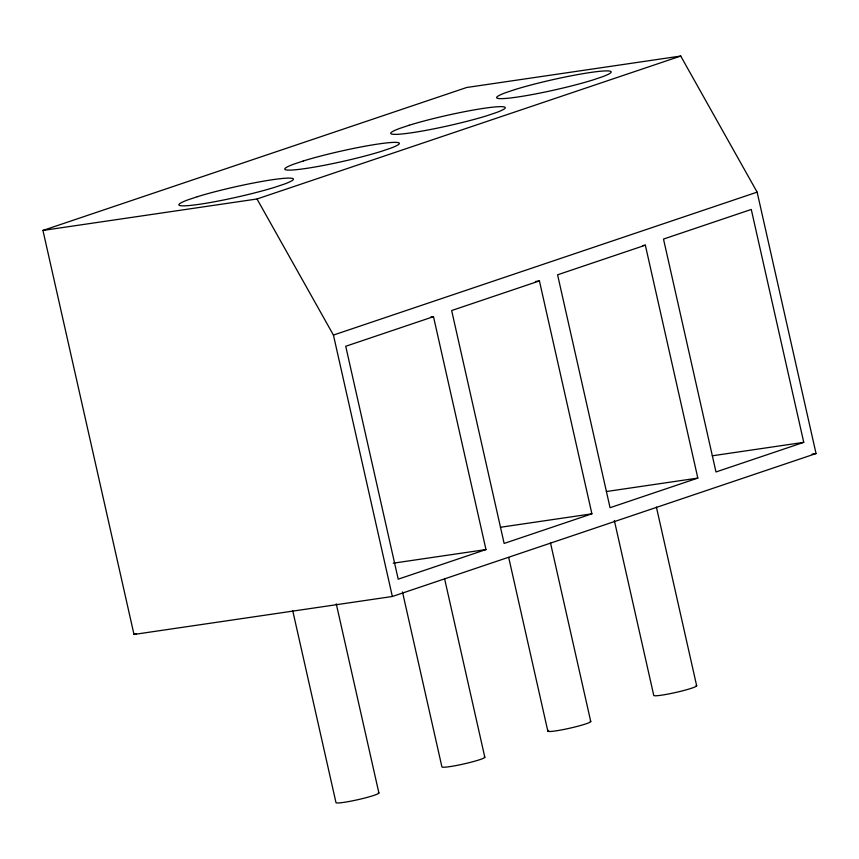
<?xml version="1.0" encoding="UTF-8"?>
<svg xmlns="http://www.w3.org/2000/svg" width="859" height="859" viewBox="0 0 859 859"><rect width="100%" height="100%" fill="white"/><g stroke="black" fill="none" stroke-linecap="round" stroke-linejoin="round"><path stroke-width="1.29" d="M42.95 230.437L466.652 87.5L680.715 56.05L757.133 192.137L816.05 453.552L392.348 596.49L133.993 634.447L42.95 230.437L257.013 198.987L680.715 56.05M257.013 198.987L333.432 335.074L757.133 192.137M433.494 316.66L345.726 346.274L398.211 579.17L485.979 549.567L433.494 316.66L430.842 317.046M539.42 280.925L451.651 310.539L504.136 543.436L591.905 513.822L539.42 280.925L535.447 281.516M645.345 245.191L557.577 274.805L610.062 507.701L697.83 478.087L645.345 245.191L642.693 245.577M133.993 634.447L136.538 633.598M803.756 442.353L715.987 471.967L663.502 239.07L751.271 209.456L803.756 442.353L712.304 455.796M812.077 454.143L816.05 453.552M606.379 491.531L697.83 478.087M500.453 527.265L591.905 513.822M393.207 563.193L485.979 549.567M656.394 507.068L696.681 685.826M614.335 520.479L653.742 695.318A22.012 1.954 -12.7 0 0 677.472 692.064A22.012 1.954 -12.7 0 0 696.091 685.439M550.469 542.802L590.756 721.56M508.711 557.523L547.817 731.052M444.543 578.536L484.83 757.294M402.484 591.948L441.891 766.786A22.012 1.954 -12.7 0 0 465.621 763.533A22.012 1.954 -12.7 0 0 484.24 756.908M333.432 335.074L392.348 596.49M336.266 603.834L378.905 793.029M292.736 610.728L335.966 802.521A22.012 1.954 -12.7 0 0 359.696 799.267A22.012 1.954 -12.7 0 0 378.314 792.642M590.165 721.173A22.012 1.954 -12.7 0 1 568.744 728.432A22.012 1.954 -12.7 0 1 548.686 730.343M515.078 89.519L505.511 92.729A58.702 5.218 -12.7 0 0 517.29 97.067A58.702 5.218 -12.7 0 0 592.796 80.005L602.363 76.795A58.702 5.218 -12.7 0 0 590.573 72.467A58.702 5.218 -12.7 0 0 515.078 89.519M409.152 125.253L399.585 128.463A58.702 5.218 -12.7 0 0 411.364 132.801A58.702 5.218 -12.7 0 0 486.87 115.74L496.438 112.529A58.702 5.218 -12.7 0 0 484.648 108.202A58.702 5.218 -12.7 0 0 409.152 125.253M303.227 160.987L293.66 164.198A58.702 5.218 -12.7 0 0 305.439 168.536A58.702 5.218 -12.7 0 0 380.945 151.474L390.512 148.263A58.702 5.218 -12.7 0 0 378.722 143.936A58.702 5.218 -12.7 0 0 303.227 160.987M197.302 196.722L187.734 199.932A58.702 5.218 -12.7 0 0 199.513 204.27A58.702 5.218 -12.7 0 0 275.02 187.208L284.587 183.998A58.702 5.218 -12.7 0 0 272.797 179.671A58.702 5.218 -12.7 0 0 197.302 196.722"/></g></svg>
